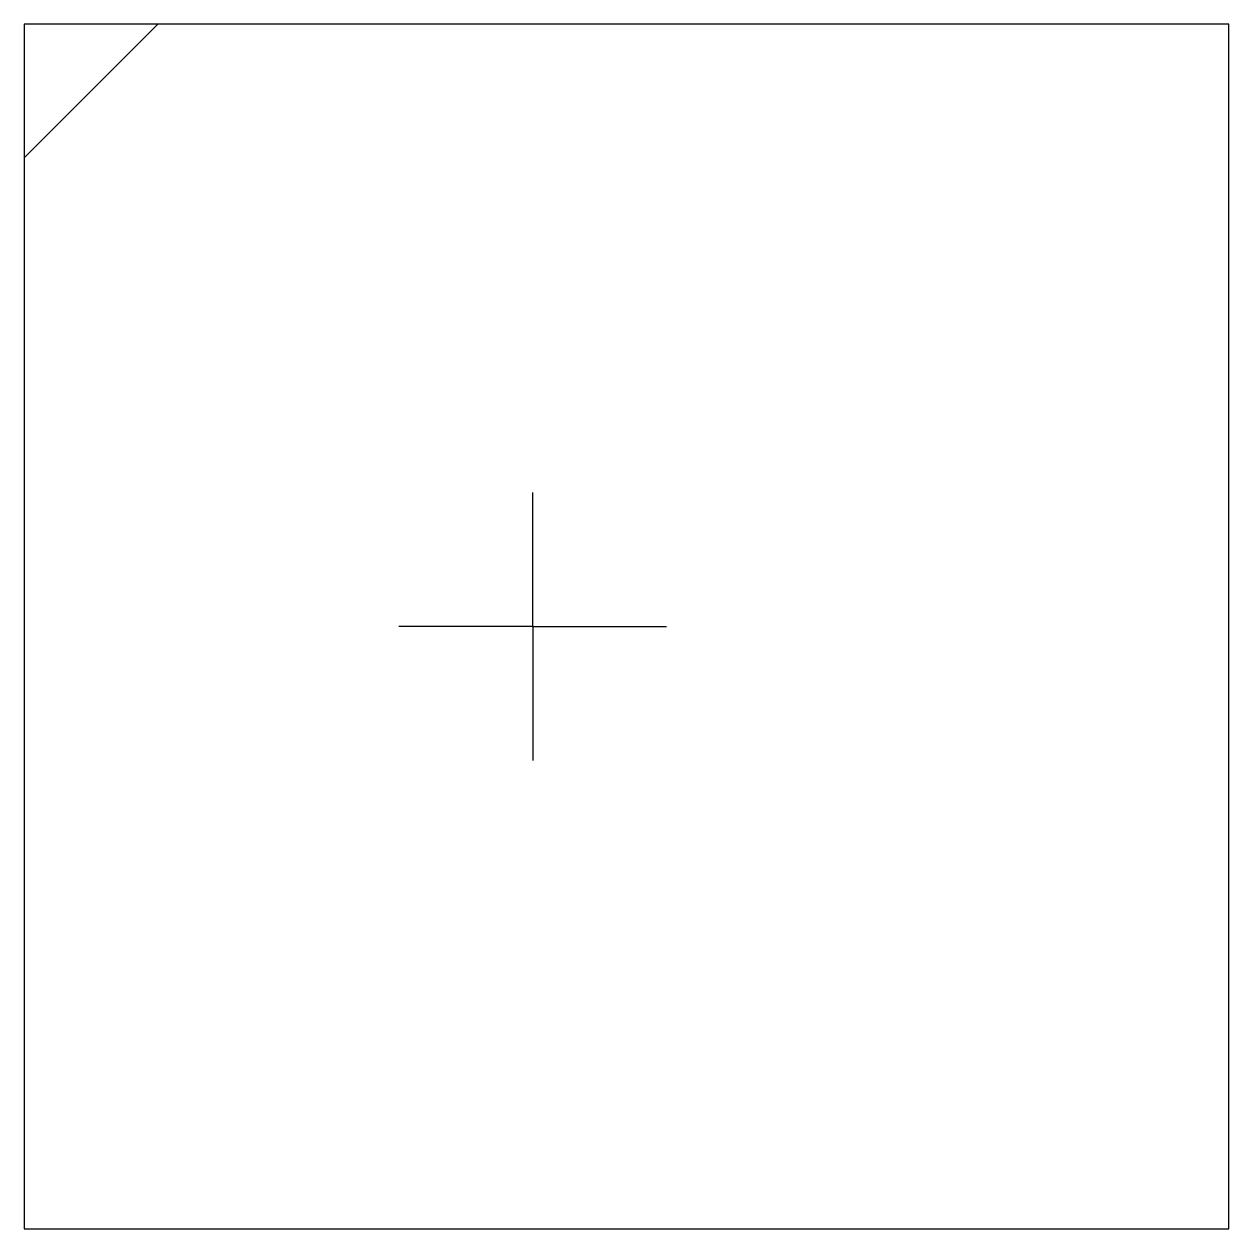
# Model space of a CAD drawing. Extents: x 0 to 9, y -41.49 to -32.49.
import ezdxf

# ---------------------------------------------------------------- set-up
doc = ezdxf.new("R2010")
doc.units = 0
doc.layers.get('0').update_dxf_attribs({"linetype": 'continuous'})

# ---------------------------------------------------------------- blocks, each defined once
blk = doc.blocks.new('SKETCH006')
at = {"color": 7}
for p, q in [((0, -32.49), (0, -41.49)), ((9, -32.49), (0, -32.49)), ((0, -33.49), (1, -32.49)), ((9, -41.49), (9, -32.49)), ((3.8, -36.99), (3.8, -35.99)), ((3.8, -36.99), (2.8, -36.99)), ((3.8, -36.99), (3.8, -37.99)), ((3.8, -36.99), (4.8, -36.99)), ((0, -41.49), (9, -41.49))]:
    blk.add_line(p, q, dxfattribs=at)

msp = doc.modelspace()

# ---------------------------------------------------------------- block references
at = {"color": 7}
msp.add_blockref('SKETCH006', (0, 0), dxfattribs=at)

doc.saveas('drawing.dxf')
